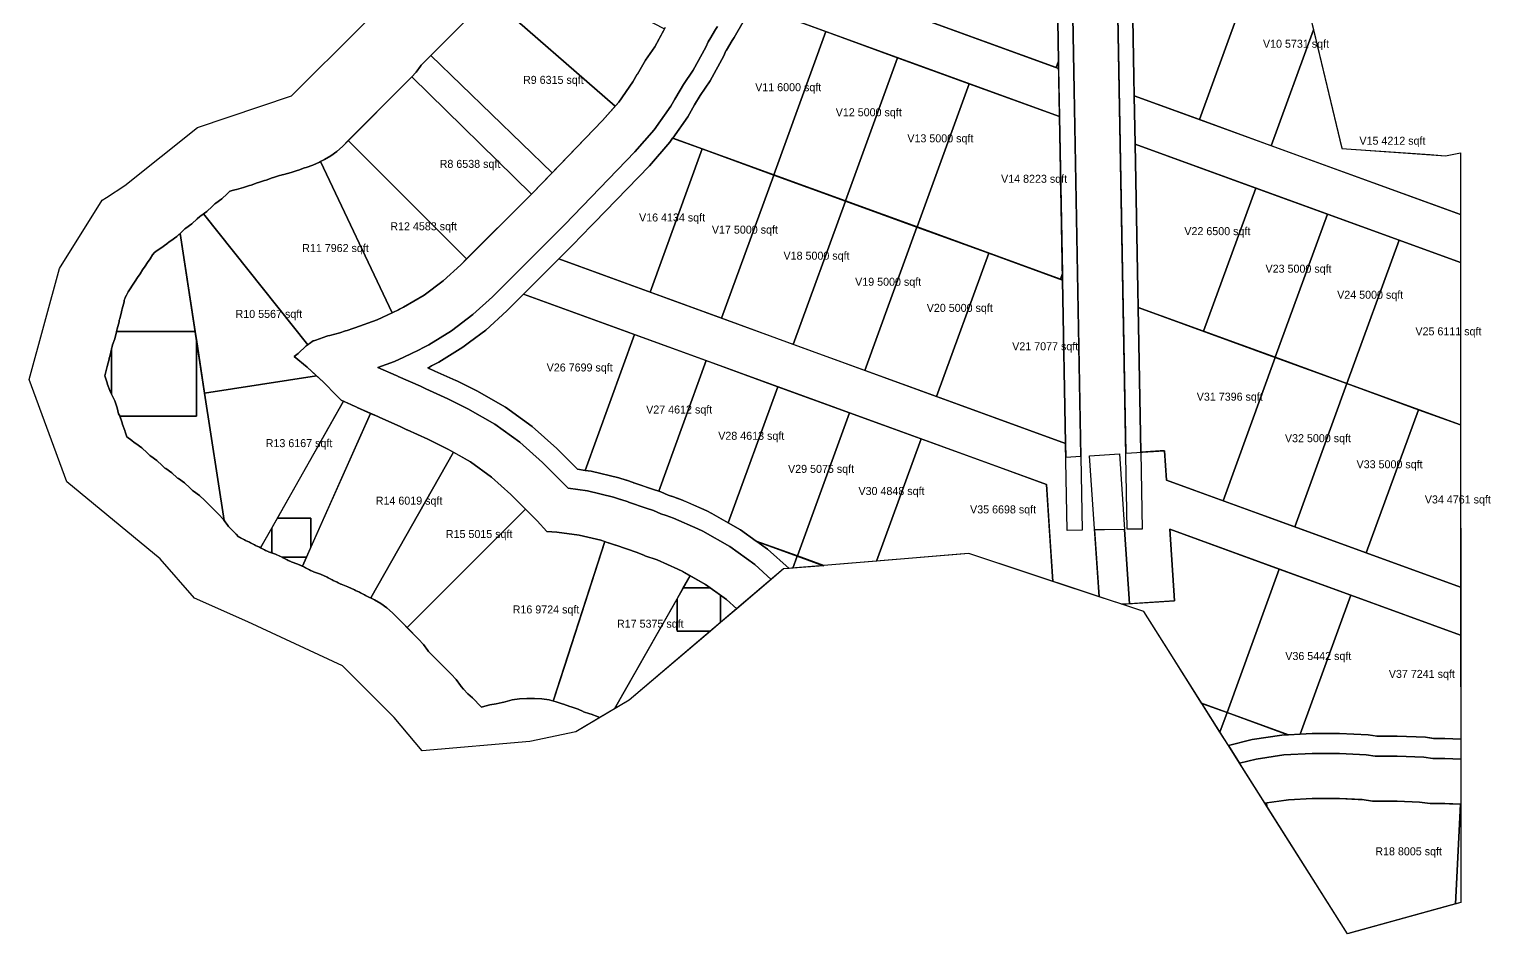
# Model space of a CAD drawing. Header units: metres. Extents: x 119 to 464, y -551 to -55.
# Drawn here: x 119 to 411.2, y -550.8 to -369.9 of the extents above; entities that cross this region are included whole.
import ezdxf

# ---------------------------------------------------------------- set-up
doc = ezdxf.new("R2010")
doc.units = ezdxf.units.M
for name, color, linetype in [('AMENITIES', 6, 'Continuous'), ('COLONY', 3, 'Continuous'), ('GARDENS', 82, 'Continuous'), ('PLOTS', 1, 'Continuous'), ('RIVER_PROMENADE', 62, 'Continuous'), ('ROADS', 8, 'Continuous'), ('TEXT', 7, 'Continuous')]:
    doc.layers.add(name, color=color, linetype=linetype)

msp = doc.modelspace()

# ---------------------------------------------------------------- linework, layer by layer
at = {"layer": 'AMENITIES'}
for points in [[(152.42, -447.28), (137.12, -447.28), (137.11, -447.26), (136.89, -446.8), (136.6, -445.65), (136.11, -444.26), (135.48, -442.93), (135.48, -433.79), (135.51, -433.61), (135.6, -433.35), (135.67, -433.06), (136.1, -431.85), (136.46, -430.43), (136.47, -430.34), (152.17, -430.34), (152.42, -431.97), (152.42, -447.28)], [(175.34, -467.67), (175.34, -473.5), (174.45, -475.5), (169.52, -475.5), (168.24, -474.89), (167.51, -474.63), (167.51, -469.67), (168.64, -467.67), (175.34, -467.67)], [(368.93, -477.88), (368.93, -477.88), (358.5, -506.52), (358.5, -506.52), (358.5, -506.52), (358.5, -506.52), (358.5, -506.52), (353.41, -504.67), (353.41, -504.67), (353.41, -504.67), (353.41, -504.67), (353.41, -504.67), (346.78, -494.18), (341.84, -486.36), (341.84, -486.36), (341.84, -486.36), (341.84, -486.36), (341.84, -486.36), (341.84, -486.36), (341.84, -486.36), (341.84, -486.36), (341.84, -486.36), (341.84, -486.36), (341.84, -486.36), (341.83, -486.36), (341.83, -486.36), (341.83, -486.36), (341.83, -486.36), (341.83, -486.36), (341.83, -486.36), (341.83, -486.36), (341.83, -486.36), (337.45, -484.9), (337.45, -484.9), (337.45, -484.9), (337.45, -484.9), (337.45, -484.9), (347.96, -484.2), (347.96, -484.2), (347.96, -484.2), (347.96, -484.2), (347.96, -484.2), (347.96, -484.2), (347.96, -484.2), (347.96, -484.2), (347.96, -484.2), (347.97, -484.2), (347.97, -484.2), (347.97, -484.2), (347.97, -484.2), (347.97, -484.2), (347.97, -484.19), (347.97, -484.19), (347.97, -484.19), (347.97, -484.19), (347.97, -484.19), (347.97, -484.19), (347.97, -484.19), (347.97, -484.19), (347.02, -469.91), (347.02, -469.91), (347.02, -469.91), (347.02, -469.91), (347.02, -469.91), (368.93, -477.88), (368.93, -477.88), (368.93, -477.88), (368.93, -477.88)], [(257.2, -488.58), (255.2, -490.28), (248.53, -490.28), (248.53, -483.82), (249.78, -481.61), (255.13, -481.61), (257.2, -483.09), (257.2, -488.58)], [(357.07, -510.46), (357.07, -510.46), (353.45, -504.73), (353.45, -504.73), (353.45, -504.73), (358.49, -506.56), (358.49, -506.56), (358.49, -506.56), (357.07, -510.46), (357.07, -510.46)]]:
    msp.add_lwpolyline(points, close=True, dxfattribs=at)
at = {"layer": 'COLONY'}
msp.add_lwpolyline([(371.09, -350.54), (381.41, -393.75), (402.15, -395.22), (405.14, -394.62), (405.22, -544.52), (382.54, -550.79), (341.84, -486.36), (306.87, -474.77), (269.83, -477.85), (238.95, -504.08), (228.26, -510.4), (219.08, -512.33), (197.55, -514.21), (192, -507.53), (181.61, -497.21), (162.72, -488.41), (152.07, -483.7), (145.18, -475.79), (126.55, -460.41), (119.01, -439.97), (125.07, -417.78), (133.6, -404.13), (134.46, -403.57), (134.47, -403.57), (134.47, -403.57), (138.14, -401.17), (152.63, -389.56), (171.45, -383.25), (199.04, -355.71)], dxfattribs=at)
at = {"layer": 'GARDENS'}
for points in [[(326.5, -470.14), (326.18, -452.75), (325.59, -420.09), (324.79, -376.34), (324.5, -360.14), (324.5, -360.08), (324.35, -345.15), (324.35, -345.11), (324.23, -333.34), (324.01, -312.55), (323.92, -302.94), (323.78, -290), (323.58, -270.38), (323.58, -270.34), (323.5, -262.09), (323.5, -262.08), (323.51, -262.08), (323.66, -262.08), (326.5, -262.05), (327.5, -360.05), (327.5, -360.08), (329.5, -470.08), (326.5, -470.14)], [(336.5, -359.94), (336.44, -354.35), (336.67, -358.3), (339.48, -357.7), (339.5, -359.89), (339.86, -379.52), (339.92, -383.26), (339.93, -383.26), (340.1, -392.9), (340.63, -421.96), (340.69, -425.55), (340.69, -425.59), (341.22, -454.52), (341.5, -469.86), (338.5, -469.92), (336.5, -359.94)], [(197.22, -377.33), (197.34, -377.13), (199.3, -375.17), (223.57, -398.62), (219.64, -402.69), (219.4, -402.93), (195.49, -379.47), (196.35, -378.52), (197.22, -377.33)], [(324.82, -377.76), (324.34, -377.58), (324.79, -376.34), (324.82, -377.76)], [(325.59, -420.09), (310.83, -414.72), (296.5, -409.51), (282.18, -404.3), (267.86, -399.08), (253.54, -393.87), (247.65, -391.73), (247.67, -391.69), (247.68, -391.69), (267.88, -399.05), (282.2, -404.26), (296.52, -409.47), (325.16, -419.9), (325.56, -418.79), (324.99, -387.4), (325.59, -420.09)], [(136.51, -430.11), (136.6, -429.85), (136.96, -428.43), (137.01, -428.11), (137.1, -427.85), (137.46, -426.43), (137.51, -426.11), (137.6, -425.85), (137.96, -424.43), (138.01, -424.11), (138.1, -423.85), (138.17, -423.59), (138.48, -423.07), (138.79, -422.42), (139.22, -421.83), (139.68, -421.07), (140.22, -420.33), (140.68, -419.57), (141.22, -418.83), (141.68, -418.07), (142.22, -417.33), (142.68, -416.57), (143.22, -415.83), (143.68, -415.07), (144.06, -414.56), (144.57, -414.18), (145.33, -413.72), (146.52, -412.85), (146.98, -412.43), (147.33, -412.22), (148.52, -411.35), (149.16, -410.77), (152.17, -430.34), (136.47, -430.34), (136.51, -430.11)], [(382.44, -440.75), (405.17, -449.02), (405.17, -449.06), (396.75, -446), (382.43, -440.78), (368.11, -435.57), (340.69, -425.59), (340.69, -425.55), (353.8, -430.32), (368.12, -435.53), (382.44, -440.74), (382.44, -440.75)], [(153.02, -463.15), (151.83, -462.28), (151.63, -462.16), (151.11, -461.64), (150.02, -460.65), (148.83, -459.78), (148.63, -459.66), (148.61, -459.64), (147.52, -458.65), (146.33, -457.78), (146.13, -457.66), (145.61, -457.14), (144.52, -456.15), (143.33, -455.28), (143.13, -455.16), (142.61, -454.64), (141.52, -453.65), (140.33, -452.78), (139.98, -452.57), (139.52, -452.15), (138.52, -451.42), (138.17, -450.44), (138.1, -450.15), (137.67, -448.94), (137.6, -448.65), (137.12, -447.28), (152.42, -447.28), (152.42, -431.97), (154.06, -442.67), (157.97, -468.14), (157.85, -467.98), (156.86, -466.89), (154.11, -464.14), (153.02, -463.15)], [(135.48, -442.93), (135.36, -442.73), (135.12, -442.22), (135.1, -442.15), (134.67, -440.94), (134.6, -440.65), (134.17, -439.44), (134.13, -439.25), (134.46, -437.93), (134.51, -437.61), (134.6, -437.35), (134.96, -435.93), (135.01, -435.61), (135.1, -435.35), (135.46, -433.93), (135.48, -433.79), (135.48, -442.93), (135.48, -442.93)], [(175.34, -473.5), (175.34, -467.67), (168.64, -467.67), (181.81, -444.31), (184.19, -445.37), (184.49, -445.52), (184.58, -445.55), (187.25, -446.73), (175.34, -473.5)], [(331.01, -455.2), (336.99, -454.8), (338, -469.93), (338.99, -484.8), (337.45, -484.9), (332.89, -483.39), (331.01, -455.2)], [(166.85, -474.4), (166.78, -474.38), (166.27, -474.14), (166.07, -474.02), (165.27, -473.64), (167.51, -469.67), (167.51, -474.63), (166.85, -474.4)], [(277.79, -477.19), (272.56, -475.29), (264.48, -472.34), (264.36, -472.26), (272.58, -475.25), (277.88, -477.18), (277.79, -477.19)], [(173.64, -477.32), (172.74, -476.89), (171.35, -476.4), (171.28, -476.38), (170.77, -476.14), (170.57, -476.02), (169.77, -475.64), (169.57, -475.52), (169.52, -475.5), (174.45, -475.5), (173.64, -477.32)], [(251.15, -479.2), (254.21, -480.94), (255.13, -481.61), (249.78, -481.61), (251.15, -479.2)], [(248.53, -483.82), (248.53, -490.28), (255.2, -490.28), (238.95, -504.08), (236.04, -505.8), (248.53, -483.82)], [(258.43, -483.98), (260.46, -485.81), (257.2, -488.58), (257.2, -483.09), (258.43, -483.98)], [(353.41, -504.67), (358.5, -506.52), (370.76, -510.99), (370.66, -510.99), (358.49, -506.56), (353.45, -504.73), (353.41, -504.67)], [(370.76, -510.99), (373.14, -510.87), (375.5, -510.75), (381, -510.75), (386.69, -511.01), (388.12, -511.21), (388.41, -511.25), (389.22, -511.25), (392.5, -511.25), (398.19, -511.51), (399.74, -511.73), (399.91, -511.75), (402, -511.75), (405.2, -511.9), (405.2, -515.9), (402, -515.75), (399.6, -515.75), (397.82, -515.5), (392.5, -515.25), (388.1, -515.25), (386.32, -515), (381, -514.75), (375.5, -514.75), (369.86, -515.03), (364.28, -515.85), (361, -516.68), (358.75, -513.12), (363.5, -511.93), (369.47, -511.05), (370.66, -510.99), (370.76, -510.99)], [(361, -516.68), (360.99, -516.68), (358.75, -513.12), (361, -516.68)], [(366.05, -524.68), (366.37, -524.63), (366.47, -525.35), (366.05, -524.68)], [(404.17, -544.81), (405.13, -524.9), (405.21, -524.9), (405.22, -544.52), (404.17, -544.81)]]:
    msp.add_lwpolyline(points, close=True, dxfattribs=at)
msp.add_lwpolyline([(263.31, -365.78), (259.92, -371.61), (259.55, -372.17), (258.42, -374.11), (258.32, -374.26), (258.31, -374.26), (258.31, -374.27), (258.31, -374.28), (257.87, -375.28), (255.13, -380.22), (255.13, -380.23), (253.13, -383.17), (252.03, -385.05), (252.03, -385.06), (250.69, -387.42), (250.69, -387.43), (247.68, -391.69), (247.67, -391.69), (247.65, -391.73), (247.09, -392.52), (242.99, -397.22), (231.94, -408.67), (228.99, -411.72), (228.24, -412.49), (224.86, -415.87), (217.84, -422.89), (214.49, -426.24), (210.27, -430.08), (207.04, -432.51), (205.72, -433.51), (200.88, -436.51), (200.87, -436.51), (199.43, -437.23), (199.42, -437.23), (199.23, -437.35), (199.03, -437.47), (199.02, -437.47), (198.72, -437.61), (198.79, -437.64), (199, -437.74), (200.08, -438.28), (204.27, -440.14), (204.38, -440.19), (204.5, -440.24), (208.5, -442.24), (214.22, -445.5), (214.23, -445.5), (217.64, -447.96), (219.58, -449.36), (224.49, -453.76), (228.64, -457.92), (228.65, -457.92), (230.15, -458.13), (231.34, -458.3), (236.89, -459.61), (238.33, -460.1), (238.39, -460.11), (239.78, -460.58), (239.83, -460.6), (239.88, -460.61), (239.89, -460.61), (240.68, -460.88), (243.79, -461.93), (244.86, -462.29), (245.29, -462.43), (246.72, -463.06), (247.35, -463.28), (247.79, -463.43), (248.69, -463.73), (249.29, -463.93), (250.45, -464.44), (254.5, -466.24), (255.5, -466.74), (258.78, -468.61), (261.22, -470), (261.23, -470), (264.36, -472.26), (264.48, -472.34), (266.58, -473.86), (270.92, -477.76), (269.83, -477.85), (267.37, -479.94), (264.07, -476.97), (259.07, -473.37), (253.71, -470.32), (252.71, -469.82), (247.84, -467.66), (246.34, -467.16), (245.28, -466.8), (243.84, -466.16), (242.34, -465.66), (238.79, -464.46), (238.74, -464.45), (237.29, -463.96), (237.24, -463.95), (235.79, -463.46), (230.6, -462.24), (226.77, -461.7), (221.66, -456.59), (217.07, -452.47), (212.07, -448.87), (206.71, -445.82), (202.71, -443.82), (198.28, -441.86), (197.21, -441.32), (192.78, -439.36), (192.71, -439.32), (192.34, -439.16), (188.72, -437.55), (192.04, -436.36), (193.89, -435.48), (194.16, -435.38), (195.18, -434.87), (197.13, -433.95), (197.57, -433.69), (198.93, -433.01), (203.46, -430.21), (207.72, -427), (211.66, -423.41), (225.41, -409.66), (226.12, -408.94), (240.12, -394.44), (243.95, -390.05), (247.31, -385.29), (248.09, -383.9), (248.29, -383.55), (249.79, -380.98), (251.72, -378.13), (254.28, -373.51), (254.73, -372.48), (254.93, -372.13), (255.09, -371.9), (256.2, -369.98), (256.59, -369.4)], dxfattribs=at)
at = {"layer": 'PLOTS'}
for points in [[(324.79, -376.34), (324.79, -376.34), (324.34, -377.58), (324.34, -377.58), (324.34, -377.58), (295.7, -367.16), (295.7, -367.16), (295.7, -367.16), (306.13, -338.52), (306.13, -338.52), (306.13, -338.52), (324.35, -345.15), (324.35, -345.15), (324.35, -345.15), (324.5, -360.08), (324.5, -360.08), (324.5, -360.14), (324.5, -360.14), (324.79, -376.34), (324.79, -376.34)], [(211.22, -362.83), (211.98, -361.57), (212.29, -360.92), (212.72, -360.33), (213.48, -359.07), (213.86, -358.27), (213.98, -358.07), (214.12, -357.77), (214.35, -357.52), (215.22, -356.33), (215.98, -355.07), (216.26, -354.48), (246.05, -369.83), (244.06, -373.42), (242.21, -376.14), (240.6, -378.9), (240.58, -378.92), (239.71, -380.47), (236.87, -384.48), (236.15, -385.31), (210.89, -363.28), (211.22, -362.83)], [(367.31, -393.22), (367.3, -393.22), (352.98, -388.01), (352.98, -388.01), (352.98, -388.01), (363.41, -359.37), (363.41, -359.37), (363.41, -359.37), (374.13, -363.27), (374.13, -363.27), (374.13, -363.27), (375.75, -370.03), (375.75, -370.03), (375.75, -370.03), (367.31, -393.22), (367.31, -393.22)], [(209.36, -365.11), (210.35, -364.02), (210.89, -363.28), (236.15, -385.31), (233.64, -388.19), (223.57, -398.62), (199.3, -375.17), (209.36, -365.11)], [(282.2, -404.26), (267.88, -399.05), (278.3, -370.4), (292.62, -375.62), (282.2, -404.26)], [(405.15, -406.99), (405.15, -406.99), (405.15, -406.99), (405.15, -406.99), (381.63, -398.43), (381.63, -398.43), (381.63, -398.43), (381.63, -398.43), (367.31, -393.22), (367.31, -393.22), (367.31, -393.22), (375.75, -370.03), (375.75, -370.03), (375.75, -370.03), (381.41, -393.74), (381.41, -393.74), (381.41, -393.74), (381.41, -393.74), (381.41, -393.74), (381.41, -393.74), (381.41, -393.74), (381.41, -393.75), (381.41, -393.75), (381.41, -393.75), (381.41, -393.75), (381.41, -393.75), (381.41, -393.75), (381.42, -393.75), (381.42, -393.75), (381.42, -393.75), (381.42, -393.75), (381.42, -393.75), (381.42, -393.75), (383.28, -393.88), (383.28, -393.88), (383.28, -393.88), (383.28, -393.88), (399.09, -395), (402.15, -395.22), (402.15, -395.22), (402.15, -395.22), (402.15, -395.22), (402.15, -395.22), (402.15, -395.22), (402.15, -395.22), (405.14, -394.62), (405.14, -394.62), (405.14, -394.62), (405.14, -394.62), (405.14, -394.62), (405.15, -406.99), (405.15, -406.99)], [(296.52, -409.47), (282.2, -404.26), (292.62, -375.62), (306.94, -380.83), (296.52, -409.47)], [(195.36, -379.61), (195.49, -379.47), (219.4, -402.93), (219.04, -403.29), (206.46, -415.87), (182.78, -392.19), (195.36, -379.61)], [(325.56, -418.79), (325.56, -418.79), (325.16, -419.9), (325.16, -419.9), (325.16, -419.9), (296.52, -409.47), (296.52, -409.47), (296.52, -409.47), (306.94, -380.83), (306.94, -380.83), (306.94, -380.83), (324.99, -387.4), (324.99, -387.4), (324.99, -387.4), (325.56, -418.79), (325.56, -418.79)], [(178.07, -395.98), (179.33, -395.22), (180.52, -394.35), (181.61, -393.36), (182.78, -392.19), (206.46, -415.87), (205.29, -417.04), (201.77, -420.24), (197.95, -423.08), (193.86, -425.52), (193.07, -425.9), (192.86, -426.02), (191.59, -426.62), (177.25, -396.37), (177.27, -396.36), (178.07, -395.98)], [(253.54, -393.87), (253.54, -393.87), (243.12, -422.51), (243.12, -422.51), (243.12, -422.51), (224.86, -415.87), (224.86, -415.87), (224.86, -415.87), (228.24, -412.49), (228.24, -412.49), (228.99, -411.72), (228.99, -411.72), (231.94, -408.67), (242.99, -397.22), (242.99, -397.22), (247.09, -392.52), (247.09, -392.52), (247.65, -391.73), (247.65, -391.73), (247.65, -391.73), (253.54, -393.87), (253.54, -393.87)], [(257.44, -427.73), (243.12, -422.51), (253.54, -393.87), (267.86, -399.08), (257.44, -427.73)], [(364.23, -401.68), (364.23, -401.68), (353.8, -430.32), (353.8, -430.32), (353.8, -430.32), (340.69, -425.55), (340.69, -425.55), (340.69, -425.55), (340.63, -421.96), (340.1, -392.9), (340.1, -392.9), (340.1, -392.9), (364.23, -401.68), (364.23, -401.68)], [(155.61, -405.36), (156.13, -404.84), (156.33, -404.72), (157.52, -403.85), (158.61, -402.86), (159.13, -402.34), (159.19, -402.3), (159.56, -402.17), (159.85, -402.1), (160.11, -402.01), (160.43, -401.96), (161.85, -401.6), (163.06, -401.17), (163.35, -401.1), (164.56, -400.67), (164.85, -400.6), (166.06, -400.17), (166.35, -400.1), (167.56, -399.67), (167.85, -399.6), (169.06, -399.17), (169.35, -399.1), (169.61, -399.01), (169.93, -398.96), (171.35, -398.6), (172.56, -398.17), (172.85, -398.1), (174.06, -397.67), (174.35, -397.6), (175.74, -397.11), (177.07, -396.48), (177.25, -396.37), (191.59, -426.62), (188.56, -428.06), (184.08, -429.66), (183.74, -429.74), (182.58, -430.16), (182.24, -430.24), (181.08, -430.66), (179.08, -431.16), (178.72, -431.25), (177.58, -431.66), (177.24, -431.74), (176.08, -432.16), (175.78, -432.23), (175.77, -432.24), (174.69, -433.04), (153.84, -406.84), (154.52, -406.35), (155.61, -405.36)], [(271.76, -432.94), (257.44, -427.73), (267.86, -399.08), (282.18, -404.3), (271.76, -432.94)], [(368.12, -435.53), (353.8, -430.32), (364.23, -401.68), (378.55, -406.89), (368.12, -435.53)], [(286.08, -438.15), (271.76, -432.94), (282.18, -404.3), (296.5, -409.51), (286.08, -438.15)], [(154.06, -442.67), (149.16, -410.77), (149.61, -410.36), (150.13, -409.84), (150.33, -409.72), (151.52, -408.85), (152.61, -407.86), (153.13, -407.34), (153.33, -407.22), (153.84, -406.84), (174.69, -433.04), (174.4, -433.26), (172.77, -434.74), (171.97, -435.34), (174.55, -437.49), (176.45, -439.23), (154.06, -442.67)], [(382.44, -440.75), (368.12, -435.53), (378.55, -406.89), (392.87, -412.1), (382.44, -440.75)], [(300.4, -443.36), (286.08, -438.15), (296.5, -409.51), (310.83, -414.72), (300.4, -443.36)], [(326.18, -452.75), (326.18, -452.75), (300.4, -443.36), (300.4, -443.36), (300.4, -443.36), (310.83, -414.72), (310.83, -414.72), (310.83, -414.72), (325.59, -420.09), (325.59, -420.09), (325.59, -420.09), (326.18, -452.75), (326.18, -452.75)], [(405.17, -449.02), (405.17, -449.02), (382.44, -440.75), (382.44, -440.75), (382.44, -440.74), (392.87, -412.1), (392.87, -412.1), (392.87, -412.1), (405.15, -416.57), (405.15, -416.57), (405.15, -416.57), (405.15, -422.91), (405.17, -449.02), (405.17, -449.02)], [(230.15, -458.13), (230.15, -458.13), (230.15, -458.13), (230.15, -458.13), (228.65, -457.92), (228.65, -457.92), (228.65, -457.92), (228.65, -457.92), (228.64, -457.92), (228.64, -457.92), (228.64, -457.92), (228.64, -457.92), (228.64, -457.92), (224.49, -453.76), (224.49, -453.76), (224.49, -453.76), (224.49, -453.76), (219.58, -449.36), (219.58, -449.36), (219.58, -449.36), (219.58, -449.36), (217.64, -447.96), (214.23, -445.5), (214.23, -445.5), (214.23, -445.5), (214.23, -445.5), (214.23, -445.5), (214.23, -445.5), (214.23, -445.5), (214.23, -445.5), (214.23, -445.5), (214.23, -445.5), (214.22, -445.5), (214.22, -445.5), (214.22, -445.5), (214.22, -445.5), (214.22, -445.5), (208.5, -442.24), (208.5, -442.24), (208.5, -442.24), (208.5, -442.24), (204.5, -440.24), (204.5, -440.24), (204.5, -440.24), (204.5, -440.24), (204.27, -440.14), (204.27, -440.14), (204.27, -440.14), (200.08, -438.28), (200.08, -438.28), (199, -437.74), (199, -437.74), (198.72, -437.61), (198.72, -437.61), (198.72, -437.61), (199.02, -437.47), (199.02, -437.47), (199.02, -437.47), (199.03, -437.47), (199.03, -437.47), (199.03, -437.47), (199.03, -437.47), (199.03, -437.47), (199.03, -437.47), (199.03, -437.47), (199.42, -437.23), (199.42, -437.23), (199.42, -437.23), (199.43, -437.23), (199.43, -437.23), (199.43, -437.23), (199.43, -437.23), (199.43, -437.23), (199.43, -437.23), (200.87, -436.51), (200.87, -436.51), (200.87, -436.51), (200.88, -436.51), (200.88, -436.51), (200.88, -436.51), (200.88, -436.51), (200.88, -436.51), (200.88, -436.51), (200.88, -436.51), (205.72, -433.51), (205.72, -433.51), (207.04, -432.51), (207.04, -432.51), (207.04, -432.51), (207.04, -432.51), (210.27, -430.08), (210.27, -430.08), (210.27, -430.08), (210.27, -430.08), (214.49, -426.24), (214.49, -426.24), (214.49, -426.24), (214.49, -426.24), (217.84, -422.89), (217.84, -422.89), (217.84, -422.89), (217.84, -422.89), (217.84, -422.89), (240.04, -430.97), (240.04, -430.97), (240.04, -430.97), (240.04, -430.97), (240.04, -430.97), (230.15, -458.13), (230.15, -458.13)], [(368.11, -435.57), (368.11, -435.57), (357.68, -464.21), (357.68, -464.21), (357.68, -464.21), (346.36, -460.09), (346.36, -460.09), (346.36, -460.09), (345.97, -454.21), (345.97, -454.21), (345.97, -454.21), (345.97, -454.21), (345.97, -454.21), (345.97, -454.21), (345.97, -454.2), (345.97, -454.2), (345.97, -454.2), (345.97, -454.2), (345.97, -454.2), (345.97, -454.2), (345.96, -454.2), (345.96, -454.2), (345.96, -454.2), (345.96, -454.2), (345.96, -454.2), (345.96, -454.2), (345.09, -454.26), (341.22, -454.52), (341.22, -454.52), (341.22, -454.52), (340.69, -425.59), (340.69, -425.59), (340.69, -425.59), (368.11, -435.57), (368.11, -435.57)], [(254.36, -436.18), (244.86, -462.29), (243.79, -461.93), (239.89, -460.61), (239.83, -460.6), (239.78, -460.58), (238.39, -460.11), (238.33, -460.1), (236.89, -459.61), (231.34, -458.3), (230.15, -458.13), (240.04, -430.97), (254.36, -436.18)], [(268.68, -441.4), (258.78, -468.61), (255.5, -466.74), (254.5, -466.24), (249.29, -463.93), (247.79, -463.43), (246.72, -463.06), (245.29, -462.43), (244.86, -462.29), (254.36, -436.18), (268.68, -441.4)], [(372.01, -469.42), (357.68, -464.21), (368.11, -435.57), (382.43, -440.78), (372.01, -469.42)], [(165.27, -473.64), (165.07, -473.52), (164.27, -473.14), (164.07, -473.02), (163.27, -472.64), (163.07, -472.52), (162.27, -472.14), (162.07, -472.02), (161.27, -471.64), (161.07, -471.52), (160.83, -471.41), (160.36, -470.89), (158.84, -469.37), (158.72, -469.17), (157.97, -468.15), (154.06, -442.67), (176.45, -439.23), (177.79, -440.46), (180.54, -443.21), (181.37, -444.12), (181.81, -444.31), (165.27, -473.64), (165.27, -473.64)], [(386.33, -474.64), (372.01, -469.42), (382.43, -440.78), (396.75, -446), (386.33, -474.64)], [(272.58, -475.25), (272.58, -475.25), (272.58, -475.25), (264.36, -472.26), (264.36, -472.26), (264.36, -472.26), (261.23, -470), (261.23, -470), (261.23, -470), (261.23, -470), (261.23, -470), (261.23, -470), (261.23, -470), (261.22, -470), (261.22, -470), (261.22, -470), (258.78, -468.61), (258.78, -468.61), (258.78, -468.61), (268.68, -441.4), (268.68, -441.4), (268.68, -441.4), (283, -446.61), (283, -446.61), (283, -446.61), (272.58, -475.25)], [(187.07, -483.52), (186.27, -483.14), (186.07, -483.02), (185.27, -482.64), (185.07, -482.52), (184.27, -482.14), (184.07, -482.02), (182.74, -481.39), (181.35, -480.9), (181.28, -480.88), (180.77, -480.64), (180.57, -480.52), (179.77, -480.14), (179.57, -480.02), (178.77, -479.64), (178.57, -479.52), (177.24, -478.89), (175.85, -478.4), (175.78, -478.38), (175.27, -478.14), (175.07, -478.02), (174.27, -477.64), (174.07, -477.52), (173.64, -477.32), (187.25, -446.73), (188.69, -447.37), (188.99, -447.52), (189.08, -447.55), (193.19, -449.37), (194.49, -450.02), (194.58, -450.05), (198.69, -451.87), (202.69, -453.87), (203.83, -454.52), (187.28, -483.65), (187.27, -483.64), (187.07, -483.52)], [(288.41, -476.31), (288.41, -476.31), (277.89, -477.18), (277.89, -477.18), (277.89, -477.18), (272.58, -475.25), (272.58, -475.25), (272.58, -475.25), (283, -446.61), (283, -446.61), (283, -446.61), (297.32, -451.82), (297.32, -451.82), (297.32, -451.82), (288.41, -476.31), (288.41, -476.31)], [(405.18, -481.5), (405.18, -481.5), (386.33, -474.64), (386.33, -474.64), (386.33, -474.64), (396.75, -446), (396.75, -446), (396.75, -446), (405.17, -449.06), (405.17, -449.06), (405.17, -449.06), (405.18, -467.4), (405.18, -481.5), (405.18, -481.5)], [(323.66, -480.33), (323.66, -480.33), (323.66, -480.33), (323.66, -480.33), (319.84, -479.07), (306.87, -474.77), (306.87, -474.77), (306.87, -474.77), (306.87, -474.77), (306.87, -474.77), (306.87, -474.77), (306.87, -474.77), (306.87, -474.77), (305.14, -474.91), (305.14, -474.91), (305.14, -474.91), (288.41, -476.31), (288.41, -476.31), (288.41, -476.31), (297.32, -451.82), (297.32, -451.82), (297.32, -451.82), (311.64, -457.03), (311.64, -457.03), (311.64, -457.03), (311.64, -457.03), (322.37, -460.94), (322.37, -460.94), (322.37, -460.94), (322.37, -460.94), (322.37, -460.94), (323, -470.39), (323.66, -480.33), (323.66, -480.33)], [(191.61, -486.64), (190.52, -485.65), (189.33, -484.78), (188.07, -484.02), (187.28, -483.65), (203.83, -454.52), (207.21, -456.44), (211.43, -459.48), (215.29, -462.96), (218.22, -465.89), (194.54, -489.57), (191.61, -486.64)], [(194.54, -489.57), (194.54, -489.57), (206.52, -477.59), (218.22, -465.89), (218.22, -465.89), (218.22, -465.89), (220.54, -468.21), (220.54, -468.21), (222.5, -470.37), (222.5, -470.37), (222.5, -470.37), (222.5, -470.37), (222.5, -470.37), (222.5, -470.37), (222.5, -470.37), (222.5, -470.37), (222.5, -470.37), (224.49, -470.46), (224.49, -470.46), (228.94, -471.08), (228.94, -471.08), (233.32, -472.11), (233.32, -472.11), (234.12, -472.38), (234.12, -472.38), (234.12, -472.38), (226.08, -497.15), (223.77, -504.25), (223.77, -504.25), (223.77, -504.25), (222.93, -504.04), (222.93, -504.04), (221.47, -503.82), (221.47, -503.82), (220, -503.75), (220, -503.75), (218.5, -503.75), (218.5, -503.75), (217.03, -503.82), (217.03, -503.82), (215.57, -504.04), (215.57, -504.04), (214.15, -504.4), (214.15, -504.4), (213.89, -504.49), (213.89, -504.49), (213.89, -504.49), (213.57, -504.54), (213.57, -504.54), (212.37, -504.84), (212.37, -504.84), (211.07, -505.04), (211.07, -505.04), (209.65, -505.4), (209.65, -505.4), (209.44, -505.48), (209.44, -505.48), (209.44, -505.48), (209.36, -505.39), (209.36, -505.39), (207.61, -503.64), (207.61, -503.64), (206.69, -502.81), (206.69, -502.81), (205.86, -501.89), (205.86, -501.89), (205.34, -501.37), (205.34, -501.37), (205.34, -501.37), (205.22, -501.17), (205.22, -501.17), (204.35, -499.98), (204.35, -499.98), (203.36, -498.89), (203.36, -498.89), (198.84, -494.37), (198.84, -494.37), (198.84, -494.37), (198.72, -494.17), (198.72, -494.17), (197.85, -492.98), (197.85, -492.98), (196.86, -491.89), (196.86, -491.89), (194.54, -489.57), (194.54, -489.57)], [(233.08, -507.55), (232.74, -507.39), (231.35, -506.9), (231.06, -506.83), (229.85, -506.4), (229.78, -506.38), (228.74, -505.89), (227.35, -505.4), (227.06, -505.33), (225.85, -504.9), (225.56, -504.83), (224.35, -504.4), (223.77, -504.25), (234.12, -472.38), (234.75, -472.59), (234.82, -472.61), (236.25, -473.09), (236.32, -473.11), (240.58, -474.55), (241.99, -475.17), (242.06, -475.2), (244.58, -476.05), (248.69, -477.87), (249.69, -478.37), (251.15, -479.2), (236.04, -505.8), (233.08, -507.55)], [(271.69, -477.7), (271.69, -477.7), (270.93, -477.76), (270.93, -477.76), (270.92, -477.76), (270.92, -477.76), (270.92, -477.76), (266.58, -473.86), (266.58, -473.86), (264.48, -472.34), (264.48, -472.34), (264.48, -472.34), (272.56, -475.29), (272.56, -475.29), (272.56, -475.29), (271.69, -477.7), (271.69, -477.7)], [(277.79, -477.19), (277.79, -477.19), (271.69, -477.7), (271.69, -477.7), (271.69, -477.7), (272.56, -475.29), (272.56, -475.29), (272.56, -475.29), (277.79, -477.19), (277.79, -477.19)], [(383.25, -483.09), (383.25, -483.09), (373.14, -510.87), (373.14, -510.87), (373.14, -510.87), (370.76, -510.99), (370.76, -510.99), (370.76, -510.99), (358.5, -506.52), (358.5, -506.52), (358.5, -506.52), (368.93, -477.88), (368.93, -477.88), (368.93, -477.88), (383.25, -483.09), (383.25, -483.09)], [(405.2, -511.9), (405.2, -511.9), (402, -511.75), (402, -511.75), (399.91, -511.75), (399.91, -511.75), (398.19, -511.51), (398.19, -511.51), (392.5, -511.25), (392.5, -511.25), (389.22, -511.25), (388.41, -511.25), (388.41, -511.25), (386.69, -511.01), (386.69, -511.01), (381, -510.75), (381, -510.75), (375.5, -510.75), (375.5, -510.75), (373.14, -510.87), (373.14, -510.87), (373.14, -510.87), (383.25, -483.09), (383.25, -483.09), (383.25, -483.09), (405.19, -491.08), (405.19, -491.08), (405.19, -491.08), (405.2, -511.9), (405.2, -511.9)], [(370.66, -510.99), (370.66, -510.99), (369.47, -511.05), (369.47, -511.05), (363.5, -511.93), (363.5, -511.93), (358.75, -513.12), (358.75, -513.12), (358.75, -513.12), (357.07, -510.46), (357.07, -510.46), (357.07, -510.46), (358.49, -506.56), (358.49, -506.56), (358.49, -506.56), (370.66, -510.99), (370.66, -510.99)], [(366.37, -524.63), (366.37, -524.63), (366.37, -524.63), (366.37, -524.63), (370.75, -523.98), (370.75, -523.98), (370.75, -523.98), (370.75, -523.98), (375.5, -523.75), (375.5, -523.75), (375.5, -523.75), (375.5, -523.75), (381, -523.75), (381, -523.75), (381, -523.75), (381, -523.75), (384.7, -523.92), (385.49, -523.96), (385.49, -523.96), (385.49, -523.96), (385.49, -523.96), (387.57, -524.25), (387.57, -524.25), (387.57, -524.25), (387.57, -524.25), (392.5, -524.25), (392.5, -524.25), (392.5, -524.25), (392.5, -524.25), (396.99, -524.46), (396.99, -524.46), (396.99, -524.46), (396.99, -524.46), (399.07, -524.75), (399.07, -524.75), (399.07, -524.75), (399.07, -524.75), (402, -524.75), (402, -524.75), (402, -524.75), (402, -524.75), (402.93, -524.79), (402.93, -524.79), (402.93, -524.79), (405.13, -524.9), (405.13, -524.9), (405.13, -524.9), (404.17, -544.81), (404.17, -544.81), (404.17, -544.81), (401.98, -545.41), (401.98, -545.41), (401.98, -545.41), (401.98, -545.41), (383.16, -550.62), (382.54, -550.79), (382.54, -550.79), (382.54, -550.79), (382.54, -550.79), (382.54, -550.79), (366.47, -525.35), (366.47, -525.35), (366.47, -525.35), (366.47, -525.35), (366.47, -525.35), (366.37, -524.63), (366.37, -524.63)]]:
    msp.add_lwpolyline(points, close=True, dxfattribs=at)
for points in [[(363.41, -359.37), (352.98, -388.01), (352.98, -388.01), (352.98, -388.01), (352.98, -388.01), (352.98, -388.01), (339.93, -383.26), (339.92, -383.26), (339.92, -383.26), (339.92, -383.26), (339.92, -383.26), (339.86, -379.52), (339.86, -379.52), (339.86, -379.52), (339.5, -359.89)], [(263.76, -365.11), (278.3, -370.4), (278.3, -370.4), (278.3, -370.4), (278.3, -370.4), (267.88, -399.05), (267.88, -399.05), (267.88, -399.05), (247.67, -391.69), (247.67, -391.69), (247.67, -391.69), (250.69, -387.43), (250.69, -387.43), (250.69, -387.43), (250.69, -387.43), (250.69, -387.43), (250.69, -387.43), (250.69, -387.43), (250.69, -387.42), (250.69, -387.42), (250.69, -387.42), (252.03, -385.06), (252.03, -385.06), (252.03, -385.06), (252.03, -385.06), (252.03, -385.06), (252.03, -385.06), (252.03, -385.05), (252.03, -385.05), (252.03, -385.05), (253.13, -383.17), (253.13, -383.17), (255.13, -380.23), (255.13, -380.23), (255.13, -380.23), (255.13, -380.23), (255.13, -380.23), (255.13, -380.23), (255.13, -380.23), (255.13, -380.22), (255.13, -380.22), (255.13, -380.22), (257.87, -375.28), (257.87, -375.28), (258.31, -374.28), (258.31, -374.28), (258.31, -374.28), (258.31, -374.28), (258.31, -374.28), (258.31, -374.26), (258.31, -374.26), (258.31, -374.26), (258.31, -374.26), (258.32, -374.26), (258.32, -374.26), (258.32, -374.26), (258.32, -374.26), (258.32, -374.26), (258.32, -374.26), (258.32, -374.26), (258.32, -374.26), (258.32, -374.26), (258.32, -374.26), (258.42, -374.11), (258.42, -374.11), (259.55, -372.17), (259.55, -372.17), (259.92, -371.61), (259.92, -371.61), (263.31, -365.78)]]:
    msp.add_lwpolyline(points, dxfattribs=at)
at = {"layer": 'RIVER_PROMENADE'}
msp.add_lwpolyline([(209.36, -365.11), (197.34, -377.13), (197.22, -377.33), (196.35, -378.52), (195.36, -379.61), (181.61, -393.36), (180.52, -394.35), (179.33, -395.22), (178.07, -395.98), (177.27, -396.36), (177.07, -396.48), (175.74, -397.11), (174.35, -397.6), (174.06, -397.67), (172.85, -398.1), (172.56, -398.17), (171.35, -398.6), (169.93, -398.96), (169.61, -399.01), (169.35, -399.1), (169.06, -399.17), (167.85, -399.6), (167.56, -399.67), (166.35, -400.1), (166.06, -400.17), (164.85, -400.6), (164.56, -400.67), (163.35, -401.1), (163.06, -401.17), (161.85, -401.6), (160.43, -401.96), (160.11, -402.01), (159.85, -402.1), (159.56, -402.17), (159.19, -402.3), (159.13, -402.34), (158.61, -402.86), (157.52, -403.85), (156.33, -404.72), (156.13, -404.84), (155.61, -405.36), (154.52, -406.35), (153.33, -407.22), (153.13, -407.34), (152.61, -407.86), (151.52, -408.85), (150.33, -409.72), (150.13, -409.84), (149.61, -410.36), (148.52, -411.35), (147.33, -412.22), (146.98, -412.43), (146.52, -412.85), (145.33, -413.72), (144.57, -414.18), (144.06, -414.56), (143.68, -415.07), (143.22, -415.83), (142.68, -416.57), (142.22, -417.33), (141.68, -418.07), (141.22, -418.83), (140.68, -419.57), (140.22, -420.33), (139.68, -421.07), (139.22, -421.83), (138.79, -422.42), (138.48, -423.07), (138.17, -423.59), (138.1, -423.85), (138.01, -424.11), (137.96, -424.43), (137.6, -425.85), (137.51, -426.11), (137.46, -426.43), (137.1, -427.85), (137.01, -428.11), (136.96, -428.43), (136.6, -429.85), (136.51, -430.11), (136.46, -430.43), (136.1, -431.85), (135.67, -433.06), (135.6, -433.35), (135.51, -433.61), (135.46, -433.93), (135.1, -435.35), (135.01, -435.61), (134.96, -435.93), (134.6, -437.35), (134.51, -437.61), (134.46, -437.93), (134.13, -439.25), (134.17, -439.44), (134.6, -440.65), (134.67, -440.94), (135.1, -442.15), (135.12, -442.22), (135.36, -442.73), (135.48, -442.93), (136.11, -444.26), (136.6, -445.65), (136.89, -446.8), (137.11, -447.26), (137.6, -448.65), (137.67, -448.94), (138.1, -450.15), (138.17, -450.44), (138.52, -451.42), (139.52, -452.15), (139.98, -452.57), (140.33, -452.78), (141.52, -453.65), (142.61, -454.64), (143.13, -455.16), (143.33, -455.28), (144.52, -456.15), (145.61, -457.14), (146.13, -457.66), (146.33, -457.78), (147.52, -458.65), (148.61, -459.64), (148.63, -459.66), (148.83, -459.78), (150.02, -460.65), (151.11, -461.64), (151.63, -462.16), (151.83, -462.28), (153.02, -463.15), (154.11, -464.14), (156.86, -466.89), (157.85, -467.98), (158.72, -469.17), (158.84, -469.37), (160.36, -470.89), (160.83, -471.41), (161.07, -471.52), (161.27, -471.64), (162.07, -472.02), (162.27, -472.14), (163.07, -472.52), (163.27, -472.64), (164.07, -473.02), (164.27, -473.14), (165.07, -473.52), (165.27, -473.64), (166.07, -474.02), (166.27, -474.14), (166.78, -474.38), (166.85, -474.4), (168.24, -474.89), (169.57, -475.52), (169.77, -475.64), (170.57, -476.02), (170.77, -476.14), (171.28, -476.38), (171.35, -476.4), (172.74, -476.89), (174.07, -477.52), (174.27, -477.64), (175.07, -478.02), (175.27, -478.14), (175.78, -478.38), (175.85, -478.4), (177.24, -478.89), (178.57, -479.52), (178.77, -479.64), (179.57, -480.02), (179.77, -480.14), (180.57, -480.52), (180.77, -480.64), (181.28, -480.88), (181.35, -480.9), (182.74, -481.39), (184.07, -482.02), (184.27, -482.14), (185.07, -482.52), (185.27, -482.64), (186.07, -483.02), (186.27, -483.14), (187.07, -483.52), (187.27, -483.64), (188.07, -484.02), (189.33, -484.78), (190.52, -485.65), (191.61, -486.64), (196.86, -491.89), (197.85, -492.98), (198.72, -494.17), (198.84, -494.37), (203.36, -498.89), (204.35, -499.98), (205.22, -501.17), (205.34, -501.37), (205.86, -501.89), (206.69, -502.81), (207.61, -503.64), (209.36, -505.39), (209.44, -505.48), (209.65, -505.4), (211.07, -505.04), (212.37, -504.84), (213.57, -504.54), (213.89, -504.49), (214.15, -504.4), (215.57, -504.04), (217.03, -503.82), (218.5, -503.75), (220, -503.75), (221.47, -503.82), (222.93, -504.04), (224.35, -504.4), (225.56, -504.83), (225.85, -504.9), (227.06, -505.33), (227.35, -505.4), (228.74, -505.89), (229.78, -506.38), (229.85, -506.4), (231.06, -506.83), (231.35, -506.9), (232.74, -507.39), (233.08, -507.55), (228.26, -510.4), (219.08, -512.33), (197.55, -514.21), (192, -507.53), (181.61, -497.21), (162.72, -488.41), (152.07, -483.7), (145.18, -475.79), (126.55, -460.41), (119.01, -439.97), (125.07, -417.78), (133.6, -404.13), (134.46, -403.57), (134.47, -403.57), (138.14, -401.17), (138.14, -401.17), (152.63, -389.56), (171.45, -383.25), (199.04, -355.71)], dxfattribs=at)
at = {"layer": 'ROADS'}
for points in [[(268.22, -357.42), (268.35, -357.2), (324.82, -377.76), (324.99, -387.4), (263.76, -365.11), (264.42, -364.11), (267.51, -358.95), (267.51, -358.94), (268.22, -357.43), (268.22, -357.42)], [(340.1, -392.9), (339.92, -383.26), (405.15, -406.99), (405.15, -413.36), (405.15, -416.57), (340.1, -392.9)], [(375.5, -514.75), (381, -514.75), (386.32, -515), (388.1, -515.25), (392.5, -515.25), (397.82, -515.5), (399.6, -515.75), (402, -515.75), (405.2, -515.9), (405.21, -524.9), (402, -524.75), (399.07, -524.75), (396.99, -524.46), (392.5, -524.25), (387.57, -524.25), (385.49, -523.96), (381, -523.75), (375.5, -523.75), (370.75, -523.98), (366.04, -524.68), (360.99, -516.68), (364.28, -515.85), (369.86, -515.03), (375.5, -514.75)]]:
    msp.add_lwpolyline(points, close=True, dxfattribs=at)
for points in [[(336.5, -359.94), (338.22, -454.72), (345.97, -454.2), (346.37, -460.09), (405.18, -481.5), (405.19, -491.08), (405.19, -491.08), (347.02, -469.91), (347.97, -484.2), (338.99, -484.8), (338, -469.93), (334, -470), (332, -470.04), (332.89, -483.39), (323.66, -480.34), (322.37, -460.94), (217.84, -422.89), (224.86, -415.87), (326.18, -452.75), (326.23, -455.52), (329.23, -455.32), (327.5, -360.08)], [(256.59, -369.4), (256.2, -369.98), (255.09, -371.9), (254.93, -372.13), (254.73, -372.48), (254.28, -373.51), (251.72, -378.13), (249.79, -380.98), (248.29, -383.55), (248.09, -383.9), (247.31, -385.29), (243.95, -390.05), (240.12, -394.44), (226.12, -408.94), (225.41, -409.66), (211.66, -423.41), (207.72, -427), (203.46, -430.21), (198.93, -433.01), (197.57, -433.69), (197.13, -433.95), (195.18, -434.87), (194.16, -435.38), (193.89, -435.48), (192.04, -436.36), (188.72, -437.55), (192.34, -439.16), (192.71, -439.32), (192.78, -439.36), (197.21, -441.32), (198.28, -441.86), (202.71, -443.82), (206.71, -445.82), (212.07, -448.87), (217.07, -452.47), (221.66, -456.59), (226.77, -461.7), (230.6, -462.24), (235.79, -463.46), (237.24, -463.95), (237.29, -463.96), (238.74, -464.45), (238.79, -464.46), (242.34, -465.66), (243.84, -466.16), (245.28, -466.8), (246.34, -467.16), (247.84, -467.66), (252.71, -469.82), (253.71, -470.32), (259.07, -473.37), (264.07, -476.97), (267.37, -479.94), (260.46, -485.81), (258.43, -483.98), (254.21, -480.94), (249.69, -478.37), (248.69, -477.87), (244.58, -476.05), (242.06, -475.2), (241.99, -475.17), (240.58, -474.55), (236.32, -473.11), (236.25, -473.09), (234.82, -472.61), (234.75, -472.59), (233.32, -472.11), (228.94, -471.08), (224.49, -470.46), (222.5, -470.37), (220.54, -468.21), (215.29, -462.96), (211.43, -459.48), (207.21, -456.44), (202.69, -453.87), (198.69, -451.87), (194.58, -450.05), (194.49, -450.02), (193.19, -449.37), (189.08, -447.55), (188.99, -447.52), (188.69, -447.37), (184.58, -445.55), (184.49, -445.52), (184.19, -445.37), (181.37, -444.12), (180.54, -443.21), (177.79, -440.46), (174.55, -437.49), (171.97, -435.34), (172.77, -434.74), (174.4, -433.26), (175.77, -432.24), (175.78, -432.23), (176.08, -432.16), (177.24, -431.74), (177.58, -431.66), (178.72, -431.25), (179.08, -431.16), (181.08, -430.66), (182.24, -430.24), (182.58, -430.16), (183.74, -429.74), (184.08, -429.66), (188.56, -428.06), (192.86, -426.02), (193.07, -425.9), (193.86, -425.52), (197.95, -423.08), (201.77, -420.24), (205.29, -417.04), (219.04, -403.29), (219.64, -402.69), (233.64, -388.19), (236.87, -384.48), (239.71, -380.47), (240.58, -378.92), (240.6, -378.9), (242.21, -376.14), (244.06, -373.42), (246.22, -369.52)]]:
    msp.add_lwpolyline(points, dxfattribs=at)

# ---------------------------------------------------------------- texts
at = {"layer": 'TEXT'}
for s, p in [('V10 5731 sqft', (365.67, -373.63)), ('R9 6315 sqft', (217.73, -380.85)), ('V11 6000 sqft', (264.15, -382.32)), ('V12 5000 sqft', (280.25, -387.33)), ('V13 5000 sqft', (294.57, -392.54)), ('V15 4212 sqft', (384.95, -393.02)), ('R8 6538 sqft', (201.07, -397.65)), ('V14 8223 sqft', (313.31, -400.63)), ('R12 4583 sqft', (191.2, -410.13)), ('V16 4134 sqft', (240.93, -408.37)), ('V17 5000 sqft', (255.49, -410.8)), ('V22 6500 sqft', (349.95, -411.1)), ('R11 7962 sqft', (173.58, -414.48)), ('V18 5000 sqft', (269.81, -416.01)), ('V23 5000 sqft', (366.18, -418.61)), ('V19 5000 sqft', (284.13, -421.22)), ('V24 5000 sqft', (380.5, -423.82)), ('R10 5567 sqft', (160.26, -427.65)), ('V20 5000 sqft', (298.45, -426.44)), ('V25 6111 sqft', (396.15, -431.13)), ('V21 7077 sqft', (315.53, -434.12)), ('V26 7699 sqft', (222.46, -438.36)), ('V31 7396 sqft', (352.43, -444.2)), ('V27 4612 sqft', (242.35, -446.77)), ('R13 6167 sqft', (166.29, -453.49)), ('V28 4613 sqft', (256.76, -452.02)), ('V32 5000 sqft', (370.06, -452.5)), ('V29 5075 sqft', (270.72, -458.63)), ('V33 5000 sqft', (384.38, -457.71)), ('V30 4848 sqft', (284.8, -463.06)), ('R14 6019 sqft', (188.29, -464.99)), ('V34 4761 sqft', (398.03, -464.75)), ('V35 6698 sqft', (307.11, -466.74)), ('R15 5015 sqft', (202.3, -471.66)), ('R16 9724 sqft', (215.67, -486.74)), ('R17 5375 sqft', (236.52, -489.59)), ('V36 5442 sqft', (370.13, -496.05)), ('V37 7241 sqft', (390.83, -499.63)), ('R18 8005 sqft', (388.13, -535.1))]:
    msp.add_text(s, height=1.6, dxfattribs=at).set_placement(p)

doc.saveas('drawing.dxf')
